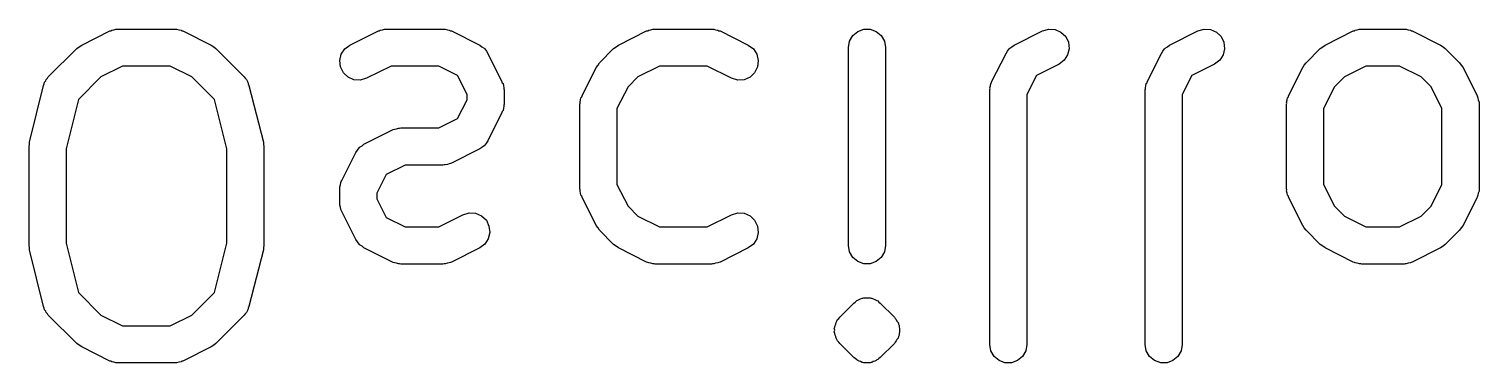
# Model space of a CAD drawing. Extents: x 91.3 to 189.8, y -113.5 to -60.4.
# Drawn here: x 158.897 to 162.806, y -86.038 to -85.138 of the extents above; entities that cross this region are included whole.
import ezdxf

# ---------------------------------------------------------------- set-up
doc = ezdxf.new("R2010")
doc.units = 0
doc.header["$MEASUREMENT"] = 0
doc.layers.add('BLACK', color=7, linetype='CONTINUOUS')

msp = doc.modelspace()

# ---------------------------------------------------------------- linework, layer by layer
at = {"layer": 'Black'}
for p, q in [((159.039, -85.1815), (159.115, -85.1434)), ((159.115, -85.1434), (159.118, -85.1426)), ((159.118, -85.1426), (159.12, -85.1411)), ((159.12, -85.1411), (159.126, -85.1401)), ((159.126, -85.1401), (159.131, -85.1384)), ((159.131, -85.1384), (159.134, -85.1386)), ((159.134, -85.1386), (159.137, -85.1381)), ((159.137, -85.1381), (159.29, -85.1381)), ((159.29, -85.1381), (159.292, -85.1386)), ((159.292, -85.1386), (159.295, -85.1384)), ((159.295, -85.1384), (159.301, -85.1401)), ((159.301, -85.1401), (159.307, -85.1411)), ((159.307, -85.1411), (159.309, -85.1426)), ((159.309, -85.1426), (159.312, -85.1434)), ((159.312, -85.1434), (159.388, -85.1815)), ((159.762, -85.1815), (159.839, -85.1434)), ((159.839, -85.1434), (159.841, -85.1426)), ((159.841, -85.1426), (159.844, -85.1411)), ((159.844, -85.1411), (159.85, -85.1401)), ((159.85, -85.1401), (159.855, -85.1384)), ((159.855, -85.1384), (159.858, -85.1386)), ((159.858, -85.1386), (159.861, -85.1381)), ((159.861, -85.1381), (160.013, -85.1381)), ((160.013, -85.1381), (160.016, -85.1386)), ((160.016, -85.1386), (160.019, -85.1384)), ((160.019, -85.1384), (160.025, -85.1401)), ((160.025, -85.1401), (160.03, -85.1411)), ((160.03, -85.1411), (160.033, -85.1426)), ((160.033, -85.1426), (160.036, -85.1434)), ((160.036, -85.1434), (160.112, -85.1815)), ((160.486, -85.1815), (160.562, -85.1434)), ((160.562, -85.1434), (160.565, -85.1426)), ((160.565, -85.1426), (160.568, -85.1411)), ((160.568, -85.1411), (160.573, -85.1401)), ((160.573, -85.1401), (160.579, -85.1384)), ((160.579, -85.1384), (160.582, -85.1386)), ((160.582, -85.1386), (160.585, -85.1381)), ((160.585, -85.1381), (160.737, -85.1381)), ((160.737, -85.1381), (160.74, -85.1386)), ((160.74, -85.1386), (160.743, -85.1384)), ((160.743, -85.1384), (160.748, -85.1401)), ((160.748, -85.1401), (160.754, -85.1411)), ((160.754, -85.1411), (160.757, -85.1426)), ((160.757, -85.1426), (160.76, -85.1434)), ((160.76, -85.1434), (160.836, -85.1815)), ((161.106, -85.1881), (161.109, -85.171)), ((161.109, -85.171), (161.118, -85.156)), ((161.118, -85.156), (161.131, -85.1448)), ((161.131, -85.1448), (161.148, -85.1389)), ((161.148, -85.1389), (161.165, -85.1389)), ((161.165, -85.1389), (161.181, -85.1448)), ((161.181, -85.1448), (161.194, -85.156)), ((161.194, -85.156), (161.203, -85.171)), ((161.203, -85.171), (161.206, -85.1881)), ((161.553, -85.1815), (161.629, -85.1434)), ((161.629, -85.1434), (161.646, -85.1384)), ((161.646, -85.1384), (161.663, -85.1395)), ((161.663, -85.1395), (161.679, -85.1464)), ((161.679, -85.1464), (161.692, -85.1583)), ((161.692, -85.1583), (161.699, -85.1738)), ((161.699, -85.1738), (161.701, -85.1911)), ((161.972, -85.1815), (162.048, -85.1434)), ((162.048, -85.1434), (162.065, -85.1384)), ((162.065, -85.1384), (162.082, -85.1395)), ((162.082, -85.1395), (162.098, -85.1464)), ((162.098, -85.1464), (162.111, -85.1583)), ((162.111, -85.1583), (162.118, -85.1738)), ((162.118, -85.1738), (162.12, -85.1911)), ((162.391, -85.1815), (162.467, -85.1434)), ((162.467, -85.1434), (162.47, -85.1426)), ((162.47, -85.1426), (162.472, -85.1411)), ((162.472, -85.1411), (162.478, -85.1401)), ((162.478, -85.1401), (162.484, -85.1384)), ((162.484, -85.1384), (162.487, -85.1386)), ((162.487, -85.1386), (162.49, -85.1381)), ((162.49, -85.1381), (162.604, -85.1381)), ((162.604, -85.1381), (162.607, -85.1386)), ((162.607, -85.1386), (162.61, -85.1384)), ((162.61, -85.1384), (162.615, -85.1401)), ((162.615, -85.1401), (162.621, -85.1411)), ((162.621, -85.1411), (162.623, -85.1426)), ((162.623, -85.1426), (162.626, -85.1434)), ((162.626, -85.1434), (162.702, -85.1815)), ((158.949, -85.267), (159.026, -85.1908)), ((159.026, -85.1908), (159.032, -85.1862)), ((159.032, -85.1862), (159.039, -85.1815)), ((159.388, -85.1815), (159.395, -85.1862)), ((159.395, -85.1862), (159.401, -85.1908)), ((159.401, -85.1908), (159.477, -85.267)), ((159.735, -85.2232), (159.739, -85.2063)), ((159.739, -85.2063), (159.748, -85.1918)), ((159.748, -85.1918), (159.762, -85.1815)), ((160.112, -85.1815), (160.118, -85.1858)), ((160.118, -85.1858), (160.124, -85.1899)), ((160.124, -85.1899), (160.125, -85.191)), ((160.125, -85.191), (160.126, -85.1918)), ((160.126, -85.1918), (160.13, -85.1979)), ((160.13, -85.1979), (160.134, -85.2038)), ((160.134, -85.2038), (160.172, -85.28)), ((160.435, -85.2289), (160.473, -85.1908)), ((160.473, -85.1908), (160.48, -85.1862)), ((160.48, -85.1862), (160.486, -85.1815)), ((160.836, -85.1815), (160.85, -85.1918)), ((160.85, -85.1918), (160.859, -85.2063)), ((160.859, -85.2063), (160.863, -85.2232)), ((161.106, -85.7214), (161.106, -85.1881)), ((161.206, -85.1881), (161.206, -85.7214)), ((161.492, -85.28), (161.531, -85.2038)), ((161.531, -85.2038), (161.535, -85.1979)), ((161.535, -85.1979), (161.539, -85.1918)), ((161.539, -85.1918), (161.54, -85.191)), ((161.54, -85.191), (161.541, -85.1899)), ((161.541, -85.1899), (161.547, -85.1858)), ((161.547, -85.1858), (161.553, -85.1815)), ((161.697, -85.208), (161.688, -85.2225)), ((161.701, -85.1911), (161.697, -85.208)), ((161.911, -85.28), (161.95, -85.2038)), ((161.95, -85.2038), (161.954, -85.1979)), ((161.954, -85.1979), (161.958, -85.1918)), ((161.958, -85.1918), (161.959, -85.191)), ((161.959, -85.191), (161.96, -85.1899)), ((161.96, -85.1899), (161.966, -85.1858)), ((161.966, -85.1858), (161.972, -85.1815)), ((162.116, -85.208), (162.107, -85.2225)), ((162.12, -85.1911), (162.116, -85.208)), ((162.34, -85.2289), (162.378, -85.1908)), ((162.378, -85.1908), (162.385, -85.1862)), ((162.385, -85.1862), (162.391, -85.1815)), ((162.702, -85.1815), (162.709, -85.1862)), ((162.709, -85.1862), (162.715, -85.1908)), ((162.715, -85.1908), (162.753, -85.2289)), ((159.149, -85.2381), (159.091, -85.2673)), ((159.278, -85.2381), (159.149, -85.2381)), ((159.336, -85.2673), (159.278, -85.2381)), ((159.737, -85.2404), (159.735, -85.2232)), ((159.745, -85.256), (159.737, -85.2404)), ((159.873, -85.2381), (159.807, -85.2709)), ((160.002, -85.2381), (159.873, -85.2381)), ((160.052, -85.2635), (160.002, -85.2381)), ((160.388, -85.3181), (160.426, -85.2419)), ((160.426, -85.2419), (160.431, -85.2355)), ((160.431, -85.2355), (160.435, -85.2289)), ((160.597, -85.2381), (160.538, -85.2673)), ((160.725, -85.2381), (160.597, -85.2381)), ((160.791, -85.2709), (160.725, -85.2381)), ((160.861, -85.2404), (160.853, -85.256)), ((160.863, -85.2232), (160.861, -85.2404)), ((161.674, -85.2328), (161.613, -85.2635)), ((161.688, -85.2225), (161.674, -85.2328)), ((162.093, -85.2328), (162.032, -85.2635)), ((162.107, -85.2225), (162.093, -85.2328)), ((162.292, -85.3181), (162.331, -85.2419)), ((162.331, -85.2419), (162.335, -85.2355)), ((162.335, -85.2355), (162.34, -85.2289)), ((162.501, -85.2381), (162.443, -85.2673)), ((162.592, -85.2381), (162.501, -85.2381)), ((162.65, -85.2673), (162.592, -85.2381)), ((162.753, -85.2289), (162.758, -85.2355)), ((162.758, -85.2355), (162.763, -85.2419)), ((162.763, -85.2419), (162.801, -85.3181)), ((158.898, -85.4426), (158.936, -85.2903)), ((158.936, -85.2903), (158.938, -85.2859)), ((158.938, -85.2859), (158.939, -85.2812)), ((158.939, -85.2812), (158.942, -85.278)), ((158.942, -85.278), (158.943, -85.2744)), ((158.943, -85.2744), (158.947, -85.2709)), ((158.947, -85.2709), (158.949, -85.267)), ((159.091, -85.2673), (159.03, -85.3279)), ((159.397, -85.3279), (159.336, -85.2673)), ((159.477, -85.267), (159.48, -85.2709)), ((159.48, -85.2709), (159.483, -85.2744)), ((159.483, -85.2744), (159.485, -85.278)), ((159.485, -85.278), (159.487, -85.2812)), ((159.487, -85.2812), (159.488, -85.2859)), ((159.488, -85.2859), (159.49, -85.2903)), ((159.49, -85.2903), (159.529, -85.4426)), ((159.757, -85.2679), (159.745, -85.256)), ((159.773, -85.2748), (159.757, -85.2679)), ((159.79, -85.2759), (159.773, -85.2748)), ((159.807, -85.2709), (159.79, -85.2759)), ((160.078, -85.3142), (160.052, -85.2635)), ((160.172, -85.28), (160.173, -85.2828)), ((160.173, -85.2828), (160.175, -85.2853)), ((160.175, -85.2853), (160.176, -85.291)), ((160.176, -85.291), (160.177, -85.2967)), ((160.512, -85.2939), (160.482, -85.3523)), ((160.538, -85.2673), (160.512, -85.2939)), ((160.808, -85.2759), (160.791, -85.2709)), ((160.825, -85.2748), (160.808, -85.2759)), ((160.841, -85.2679), (160.825, -85.2748)), ((160.853, -85.256), (160.841, -85.2679)), ((161.487, -85.2967), (161.489, -85.2911)), ((161.489, -85.2911), (161.49, -85.2853)), ((161.49, -85.2853), (161.492, -85.2828)), ((161.492, -85.2828), (161.492, -85.28)), ((161.613, -85.2635), (161.587, -85.3142)), ((161.907, -85.2967), (161.908, -85.2911)), ((161.908, -85.2911), (161.909, -85.2853)), ((161.909, -85.2853), (161.911, -85.2828)), ((161.911, -85.2828), (161.911, -85.28)), ((162.032, -85.2635), (162.006, -85.3142)), ((162.416, -85.2939), (162.387, -85.3523)), ((162.443, -85.2673), (162.416, -85.2939)), ((162.677, -85.2939), (162.65, -85.2673)), ((162.706, -85.3523), (162.677, -85.2939)), ((159.03, -85.3279), (158.997, -85.4609)), ((159.43, -85.4609), (159.397, -85.3279)), ((160.052, -85.3794), (160.078, -85.3287)), ((160.078, -85.3287), (160.078, -85.3142)), ((160.177, -85.2967), (160.177, -85.2995)), ((160.177, -85.2995), (160.178, -85.3024)), ((160.178, -85.3024), (160.178, -85.3405)), ((160.383, -85.3348), (160.384, -85.3291)), ((160.384, -85.3291), (160.385, -85.3234)), ((160.385, -85.3234), (160.387, -85.3209)), ((160.387, -85.3209), (160.388, -85.3181)), ((161.488, -85.2995), (161.487, -85.2967)), ((161.487, -85.3024), (161.488, -85.2995)), ((161.487, -85.9881), (161.487, -85.3024)), ((161.587, -85.3142), (161.587, -85.9881)), ((161.906, -85.3024), (161.907, -85.2995)), ((161.906, -85.9881), (161.906, -85.3024)), ((161.907, -85.2995), (161.907, -85.2967)), ((162.006, -85.3142), (162.006, -85.9881)), ((162.287, -85.3348), (162.289, -85.3291)), ((162.289, -85.3291), (162.29, -85.3234)), ((162.29, -85.3234), (162.292, -85.3209)), ((162.292, -85.3209), (162.292, -85.3181)), ((162.801, -85.3181), (162.802, -85.3209)), ((162.802, -85.3209), (162.803, -85.3234)), ((162.803, -85.3234), (162.804, -85.3291)), ((162.804, -85.3291), (162.806, -85.3348)), ((160.172, -85.3628), (160.134, -85.439)), ((160.173, -85.3601), (160.172, -85.3628)), ((160.175, -85.3576), (160.173, -85.3601)), ((160.176, -85.3518), (160.175, -85.3576)), ((160.177, -85.3462), (160.176, -85.3518)), ((160.178, -85.3405), (160.177, -85.3433)), ((160.177, -85.3433), (160.177, -85.3462)), ((160.382, -85.3405), (160.383, -85.3376)), ((160.382, -85.569), (160.382, -85.3405)), ((160.383, -85.3376), (160.383, -85.3348)), ((160.482, -85.3523), (160.482, -85.5572)), ((162.288, -85.3376), (162.287, -85.3348)), ((162.287, -85.3405), (162.288, -85.3376)), ((162.287, -85.569), (162.287, -85.3405)), ((162.387, -85.3523), (162.387, -85.5572)), ((162.706, -85.5572), (162.706, -85.3523)), ((162.806, -85.3348), (162.806, -85.3376)), ((162.806, -85.3376), (162.806, -85.3405)), ((162.806, -85.3405), (162.806, -85.569)), ((159.8, -85.4481), (159.877, -85.41)), ((159.877, -85.41), (159.879, -85.4092)), ((159.879, -85.4092), (159.882, -85.4078)), ((159.882, -85.4078), (159.888, -85.4068)), ((159.888, -85.4068), (159.893, -85.4051)), ((159.893, -85.4051), (159.896, -85.4053)), ((159.896, -85.4053), (159.899, -85.4048)), ((159.899, -85.4048), (160.002, -85.4048)), ((160.002, -85.4048), (160.052, -85.3794)), ((158.897, -85.4548), (158.898, -85.4487)), ((158.898, -85.4487), (158.898, -85.4426)), ((159.529, -85.4426), (159.529, -85.4487)), ((159.529, -85.4487), (159.53, -85.4548)), ((159.795, -85.4525), (159.8, -85.4481)), ((160.13, -85.4449), (160.126, -85.451)), ((160.134, -85.439), (160.13, -85.4449)), ((158.897, -85.7214), (158.897, -85.4548)), ((158.997, -85.4609), (158.997, -85.7153)), ((159.43, -85.7153), (159.43, -85.4609)), ((159.53, -85.4548), (159.53, -85.7214)), ((159.74, -85.5467), (159.778, -85.4705)), ((159.778, -85.4705), (159.783, -85.4646)), ((159.783, -85.4646), (159.787, -85.4585)), ((159.787, -85.4585), (159.788, -85.4577)), ((159.788, -85.4565), (159.795, -85.4525)), ((159.788, -85.4577), (159.788, -85.4565)), ((160.112, -85.4614), (160.036, -85.4995)), ((160.118, -85.457), (160.112, -85.4614)), ((160.124, -85.453), (160.118, -85.457)), ((160.125, -85.4519), (160.124, -85.453)), ((160.126, -85.451), (160.125, -85.4519)), ((159.911, -85.5048), (159.86, -85.5301)), ((160.013, -85.5048), (159.911, -85.5048)), ((160.016, -85.5043), (160.013, -85.5048)), ((160.019, -85.5044), (160.016, -85.5043)), ((160.025, -85.5028), (160.019, -85.5044)), ((160.03, -85.5017), (160.025, -85.5028)), ((160.033, -85.5003), (160.03, -85.5017)), ((160.036, -85.4995), (160.033, -85.5003)), ((159.735, -85.5633), (159.737, -85.5577)), ((159.735, -85.5662), (159.735, -85.5633)), ((159.735, -85.569), (159.735, -85.5662)), ((159.737, -85.5577), (159.738, -85.5519)), ((159.738, -85.5519), (159.739, -85.5494)), ((159.739, -85.5494), (159.74, -85.5467)), ((159.86, -85.5301), (159.835, -85.5808)), ((160.482, -85.5572), (160.512, -85.6156)), ((162.387, -85.5572), (162.416, -85.6156)), ((162.677, -85.6156), (162.706, -85.5572)), ((159.735, -85.6071), (159.735, -85.569)), ((159.735, -85.61), (159.735, -85.6071)), ((159.835, -85.5808), (159.835, -85.5953)), ((159.835, -85.5953), (159.86, -85.6461)), ((160.383, -85.5719), (160.382, -85.569)), ((160.383, -85.5748), (160.383, -85.5719)), ((160.384, -85.5804), (160.383, -85.5748)), ((160.385, -85.5861), (160.384, -85.5804)), ((160.387, -85.5886), (160.385, -85.5861)), ((160.388, -85.5914), (160.387, -85.5886)), ((160.426, -85.6676), (160.388, -85.5914)), ((162.288, -85.5719), (162.287, -85.569)), ((162.287, -85.5748), (162.288, -85.5719)), ((162.289, -85.5804), (162.287, -85.5748)), ((162.29, -85.5861), (162.289, -85.5804)), ((162.292, -85.5886), (162.29, -85.5861)), ((162.292, -85.5914), (162.292, -85.5886)), ((162.331, -85.6676), (162.292, -85.5914)), ((162.801, -85.5914), (162.763, -85.6676)), ((162.802, -85.5886), (162.801, -85.5914)), ((162.803, -85.5861), (162.802, -85.5886)), ((162.804, -85.5804), (162.803, -85.5861)), ((162.806, -85.5748), (162.804, -85.5804)), ((162.806, -85.569), (162.806, -85.5719)), ((162.806, -85.5719), (162.806, -85.5748)), ((159.735, -85.6129), (159.735, -85.61)), ((159.737, -85.6185), (159.735, -85.6129)), ((159.738, -85.6242), (159.737, -85.6185)), ((159.739, -85.6267), (159.738, -85.6242)), ((159.74, -85.6295), (159.739, -85.6267)), ((159.778, -85.7057), (159.74, -85.6295)), ((159.86, -85.6461), (159.911, -85.6714)), ((160.002, -85.6714), (160.067, -85.6386)), ((160.067, -85.6386), (160.084, -85.6337)), ((160.084, -85.6337), (160.101, -85.6347)), ((160.101, -85.6347), (160.117, -85.6416)), ((160.117, -85.6416), (160.13, -85.6535)), ((160.512, -85.6156), (160.538, -85.6422)), ((160.538, -85.6422), (160.597, -85.6714)), ((160.725, -85.6714), (160.791, -85.6386)), ((160.791, -85.6386), (160.808, -85.6337)), ((160.808, -85.6337), (160.825, -85.6347)), ((160.825, -85.6347), (160.841, -85.6416)), ((160.841, -85.6416), (160.853, -85.6535)), ((162.416, -85.6156), (162.443, -85.6422)), ((162.443, -85.6422), (162.501, -85.6714)), ((162.592, -85.6714), (162.65, -85.6422)), ((162.65, -85.6422), (162.677, -85.6156)), ((159.911, -85.6714), (160.002, -85.6714)), ((160.13, -85.6535), (160.137, -85.6691)), ((160.137, -85.6691), (160.139, -85.6863)), ((160.431, -85.674), (160.426, -85.6676)), ((160.435, -85.6806), (160.431, -85.674)), ((160.473, -85.7187), (160.435, -85.6806)), ((160.597, -85.6714), (160.725, -85.6714)), ((160.853, -85.6535), (160.861, -85.6691)), ((160.861, -85.6691), (160.863, -85.6863)), ((162.335, -85.674), (162.331, -85.6676)), ((162.34, -85.6806), (162.335, -85.674)), ((162.378, -85.7187), (162.34, -85.6806)), ((162.501, -85.6714), (162.592, -85.6714)), ((162.753, -85.6806), (162.715, -85.7187)), ((162.758, -85.674), (162.753, -85.6806)), ((162.763, -85.6676), (162.758, -85.674)), ((158.898, -85.7275), (158.897, -85.7214)), ((158.997, -85.7153), (159.03, -85.8482)), ((159.397, -85.8482), (159.43, -85.7153)), ((159.53, -85.7214), (159.529, -85.7275)), ((159.783, -85.7116), (159.778, -85.7057)), ((159.787, -85.7177), (159.783, -85.7116)), ((159.788, -85.7185), (159.787, -85.7177)), ((159.788, -85.7196), (159.788, -85.7185)), ((159.795, -85.7237), (159.788, -85.7196)), ((159.8, -85.7281), (159.795, -85.7237)), ((160.126, -85.7177), (160.112, -85.7281)), ((160.135, -85.7032), (160.126, -85.7177)), ((160.139, -85.6863), (160.135, -85.7032)), ((160.48, -85.7233), (160.473, -85.7187)), ((160.486, -85.7281), (160.48, -85.7233)), ((160.85, -85.7177), (160.836, -85.7281)), ((160.859, -85.7032), (160.85, -85.7177)), ((160.863, -85.6863), (160.859, -85.7032)), ((161.109, -85.7385), (161.106, -85.7214)), ((161.206, -85.7214), (161.203, -85.7385)), ((162.385, -85.7233), (162.378, -85.7187)), ((162.391, -85.7281), (162.385, -85.7233)), ((162.709, -85.7233), (162.702, -85.7281)), ((162.715, -85.7187), (162.709, -85.7233)), ((158.898, -85.7336), (158.898, -85.7275)), ((158.936, -85.8859), (158.898, -85.7336)), ((159.529, -85.7336), (159.49, -85.8859)), ((159.529, -85.7275), (159.529, -85.7336)), ((159.877, -85.7661), (159.8, -85.7281)), ((160.112, -85.7281), (160.036, -85.7661)), ((160.562, -85.7661), (160.486, -85.7281)), ((160.836, -85.7281), (160.76, -85.7661)), ((161.118, -85.7536), (161.109, -85.7385)), ((161.131, -85.7647), (161.118, -85.7536)), ((161.194, -85.7536), (161.181, -85.7647)), ((161.203, -85.7385), (161.194, -85.7536)), ((162.467, -85.7661), (162.391, -85.7281)), ((162.702, -85.7281), (162.626, -85.7661)), ((159.879, -85.767), (159.877, -85.7661)), ((159.882, -85.7684), (159.879, -85.767)), ((159.888, -85.7694), (159.882, -85.7684)), ((159.893, -85.7711), (159.888, -85.7694)), ((159.896, -85.7709), (159.893, -85.7711)), ((159.899, -85.7714), (159.896, -85.7709)), ((160.013, -85.7714), (159.899, -85.7714)), ((160.016, -85.7709), (160.013, -85.7714)), ((160.019, -85.7711), (160.016, -85.7709)), ((160.025, -85.7694), (160.019, -85.7711)), ((160.03, -85.7684), (160.025, -85.7694)), ((160.033, -85.767), (160.03, -85.7684)), ((160.036, -85.7661), (160.033, -85.767)), ((160.565, -85.767), (160.562, -85.7661)), ((160.568, -85.7684), (160.565, -85.767)), ((160.573, -85.7694), (160.568, -85.7684)), ((160.579, -85.7711), (160.573, -85.7694)), ((160.582, -85.7709), (160.579, -85.7711)), ((160.585, -85.7714), (160.582, -85.7709)), ((160.737, -85.7714), (160.585, -85.7714)), ((160.74, -85.7709), (160.737, -85.7714)), ((160.743, -85.7711), (160.74, -85.7709)), ((160.748, -85.7694), (160.743, -85.7711)), ((160.754, -85.7684), (160.748, -85.7694)), ((160.757, -85.767), (160.754, -85.7684)), ((160.76, -85.7661), (160.757, -85.767)), ((161.148, -85.7707), (161.131, -85.7647)), ((161.165, -85.7707), (161.148, -85.7707)), ((161.181, -85.7647), (161.165, -85.7707)), ((162.47, -85.767), (162.467, -85.7661)), ((162.472, -85.7684), (162.47, -85.767)), ((162.478, -85.7694), (162.472, -85.7684)), ((162.484, -85.7711), (162.478, -85.7694)), ((162.487, -85.7709), (162.484, -85.7711)), ((162.49, -85.7714), (162.487, -85.7709)), ((162.604, -85.7714), (162.49, -85.7714)), ((162.607, -85.7709), (162.604, -85.7714)), ((162.61, -85.7711), (162.607, -85.7709)), ((162.615, -85.7694), (162.61, -85.7711)), ((162.621, -85.7684), (162.615, -85.7694)), ((162.623, -85.767), (162.621, -85.7684)), ((162.626, -85.7661), (162.623, -85.767)), ((159.03, -85.8482), (159.091, -85.9089)), ((159.336, -85.9089), (159.397, -85.8482)), ((161.083, -85.9146), (161.121, -85.8765)), ((161.121, -85.8765), (161.124, -85.874)), ((161.124, -85.874), (161.128, -85.8709)), ((161.128, -85.8709), (161.129, -85.87)), ((161.129, -85.87), (161.131, -85.8686)), ((161.131, -85.8686), (161.133, -85.8679)), ((161.133, -85.8679), (161.135, -85.8666)), ((161.135, -85.8666), (161.139, -85.8655)), ((161.139, -85.8655), (161.143, -85.8636)), ((161.143, -85.8636), (161.145, -85.8634)), ((161.145, -85.8634), (161.148, -85.8627)), ((161.148, -85.8627), (161.15, -85.8627)), ((161.15, -85.8627), (161.152, -85.8621)), ((161.152, -85.8621), (161.156, -85.8625)), ((161.156, -85.8625), (161.161, -85.8621)), ((161.161, -85.8621), (161.163, -85.8627)), ((161.163, -85.8627), (161.165, -85.8627)), ((161.165, -85.8627), (161.167, -85.8634)), ((161.167, -85.8634), (161.169, -85.8636)), ((161.169, -85.8636), (161.173, -85.8655)), ((161.173, -85.8655), (161.177, -85.8666)), ((161.177, -85.8666), (161.179, -85.8679)), ((161.179, -85.8679), (161.181, -85.8686)), ((161.181, -85.8686), (161.183, -85.87)), ((161.183, -85.87), (161.185, -85.8709)), ((161.185, -85.8709), (161.188, -85.874)), ((161.188, -85.874), (161.192, -85.8765)), ((161.192, -85.8765), (161.23, -85.9146)), ((158.938, -85.8903), (158.936, -85.8859)), ((158.939, -85.8949), (158.938, -85.8903)), ((158.942, -85.8982), (158.939, -85.8949)), ((158.943, -85.9018), (158.942, -85.8982)), ((158.947, -85.9052), (158.943, -85.9018)), ((158.949, -85.9092), (158.947, -85.9052)), ((159.026, -85.9854), (158.949, -85.9092)), ((159.091, -85.9089), (159.149, -85.9381)), ((159.278, -85.9381), (159.336, -85.9089)), ((159.477, -85.9092), (159.401, -85.9854)), ((159.48, -85.9052), (159.477, -85.9092)), ((159.483, -85.9018), (159.48, -85.9052)), ((159.485, -85.8982), (159.483, -85.9018)), ((159.487, -85.8949), (159.485, -85.8982)), ((159.488, -85.8903), (159.487, -85.8949)), ((159.49, -85.8859), (159.488, -85.8903)), ((161.077, -85.9213), (161.08, -85.9182)), ((161.08, -85.9182), (161.083, -85.9146)), ((161.23, -85.9146), (161.232, -85.9182)), ((161.232, -85.9182), (161.235, -85.9213)), ((159.149, -85.9381), (159.278, -85.9381)), ((161.068, -85.9456), (161.069, -85.9414)), ((161.069, -85.95), (161.068, -85.9456)), ((161.068, -85.9544), (161.069, -85.95)), ((161.069, -85.9586), (161.068, -85.9544)), ((161.069, -85.9414), (161.07, -85.9371)), ((161.07, -85.9629), (161.069, -85.9586)), ((161.07, -85.9371), (161.072, -85.9331)), ((161.072, -85.9331), (161.073, -85.9289)), ((161.073, -85.9289), (161.075, -85.9253)), ((161.075, -85.9253), (161.077, -85.9213)), ((161.235, -85.9213), (161.237, -85.9253)), ((161.237, -85.9253), (161.24, -85.9289)), ((161.24, -85.9289), (161.241, -85.9331)), ((161.241, -85.9331), (161.243, -85.9371)), ((161.243, -85.9371), (161.243, -85.9414)), ((161.243, -85.9414), (161.244, -85.9456)), ((161.244, -85.9544), (161.243, -85.9586)), ((161.243, -85.9586), (161.243, -85.9629)), ((161.244, -85.9456), (161.244, -85.95)), ((161.244, -85.95), (161.244, -85.9544)), ((159.032, -85.99), (159.026, -85.9854)), ((159.039, -85.9947), (159.032, -85.99)), ((159.115, -86.0328), (159.039, -85.9947)), ((159.388, -85.9947), (159.312, -86.0328)), ((159.395, -85.9899), (159.388, -85.9947)), ((159.401, -85.9854), (159.395, -85.9899)), ((161.072, -85.9669), (161.07, -85.9629)), ((161.073, -85.9711), (161.072, -85.9669)), ((161.075, -85.9747), (161.073, -85.9711)), ((161.077, -85.9787), (161.075, -85.9747)), ((161.08, -85.9818), (161.077, -85.9787)), ((161.083, -85.9854), (161.08, -85.9818)), ((161.121, -86.0234), (161.083, -85.9854)), ((161.23, -85.9854), (161.192, -86.0234)), ((161.232, -85.9818), (161.23, -85.9854)), ((161.235, -85.9787), (161.232, -85.9818)), ((161.237, -85.9747), (161.235, -85.9787)), ((161.24, -85.9711), (161.237, -85.9747)), ((161.241, -85.9669), (161.24, -85.9711)), ((161.243, -85.9629), (161.241, -85.9669)), ((161.49, -86.0052), (161.487, -85.9881)), ((161.587, -85.9881), (161.584, -86.0052)), ((161.909, -86.0052), (161.906, -85.9881)), ((162.006, -85.9881), (162.003, -86.0052)), ((159.118, -86.0336), (159.115, -86.0328)), ((159.12, -86.0351), (159.118, -86.0336)), ((159.126, -86.0361), (159.12, -86.0351)), ((159.131, -86.0378), (159.126, -86.0361)), ((159.301, -86.0361), (159.295, -86.0378)), ((159.307, -86.0351), (159.301, -86.0361)), ((159.309, -86.0336), (159.307, -86.0351)), ((159.312, -86.0328), (159.309, -86.0336)), ((161.124, -86.026), (161.121, -86.0234)), ((161.128, -86.0291), (161.124, -86.026)), ((161.129, -86.03), (161.128, -86.0291)), ((161.131, -86.0314), (161.129, -86.03)), ((161.133, -86.0321), (161.131, -86.0314)), ((161.135, -86.0334), (161.133, -86.0321)), ((161.139, -86.0345), (161.135, -86.0334)), ((161.143, -86.0364), (161.139, -86.0345)), ((161.145, -86.0366), (161.143, -86.0364)), ((161.148, -86.0373), (161.145, -86.0366)), ((161.167, -86.0366), (161.165, -86.0373)), ((161.169, -86.0364), (161.167, -86.0366)), ((161.173, -86.0345), (161.169, -86.0364)), ((161.177, -86.0334), (161.173, -86.0345)), ((161.179, -86.0321), (161.177, -86.0334)), ((161.181, -86.0314), (161.179, -86.0321)), ((161.183, -86.03), (161.181, -86.0314)), ((161.185, -86.0291), (161.183, -86.03)), ((161.188, -86.026), (161.185, -86.0291)), ((161.192, -86.0234), (161.188, -86.026)), ((161.499, -86.0202), (161.49, -86.0052)), ((161.512, -86.0314), (161.499, -86.0202)), ((161.528, -86.0373), (161.512, -86.0314)), ((161.562, -86.0314), (161.546, -86.0373)), ((161.575, -86.0202), (161.562, -86.0314)), ((161.584, -86.0052), (161.575, -86.0202)), ((161.918, -86.0202), (161.909, -86.0052)), ((161.931, -86.0314), (161.918, -86.0202)), ((161.948, -86.0373), (161.931, -86.0314)), ((161.981, -86.0314), (161.965, -86.0373)), ((161.994, -86.0202), (161.981, -86.0314)), ((162.003, -86.0052), (161.994, -86.0202)), ((159.134, -86.0376), (159.131, -86.0378)), ((159.137, -86.0381), (159.134, -86.0376)), ((159.29, -86.0381), (159.137, -86.0381)), ((159.292, -86.0376), (159.29, -86.0381)), ((159.295, -86.0378), (159.292, -86.0376)), ((161.15, -86.0373), (161.148, -86.0373)), ((161.152, -86.0379), (161.15, -86.0373)), ((161.156, -86.0375), (161.152, -86.0379)), ((161.161, -86.0379), (161.156, -86.0375)), ((161.163, -86.0373), (161.161, -86.0379)), ((161.165, -86.0373), (161.163, -86.0373)), ((161.546, -86.0373), (161.528, -86.0373)), ((161.965, -86.0373), (161.948, -86.0373))]:
    msp.add_line(p, q, dxfattribs=at)

doc.saveas('drawing.dxf')
